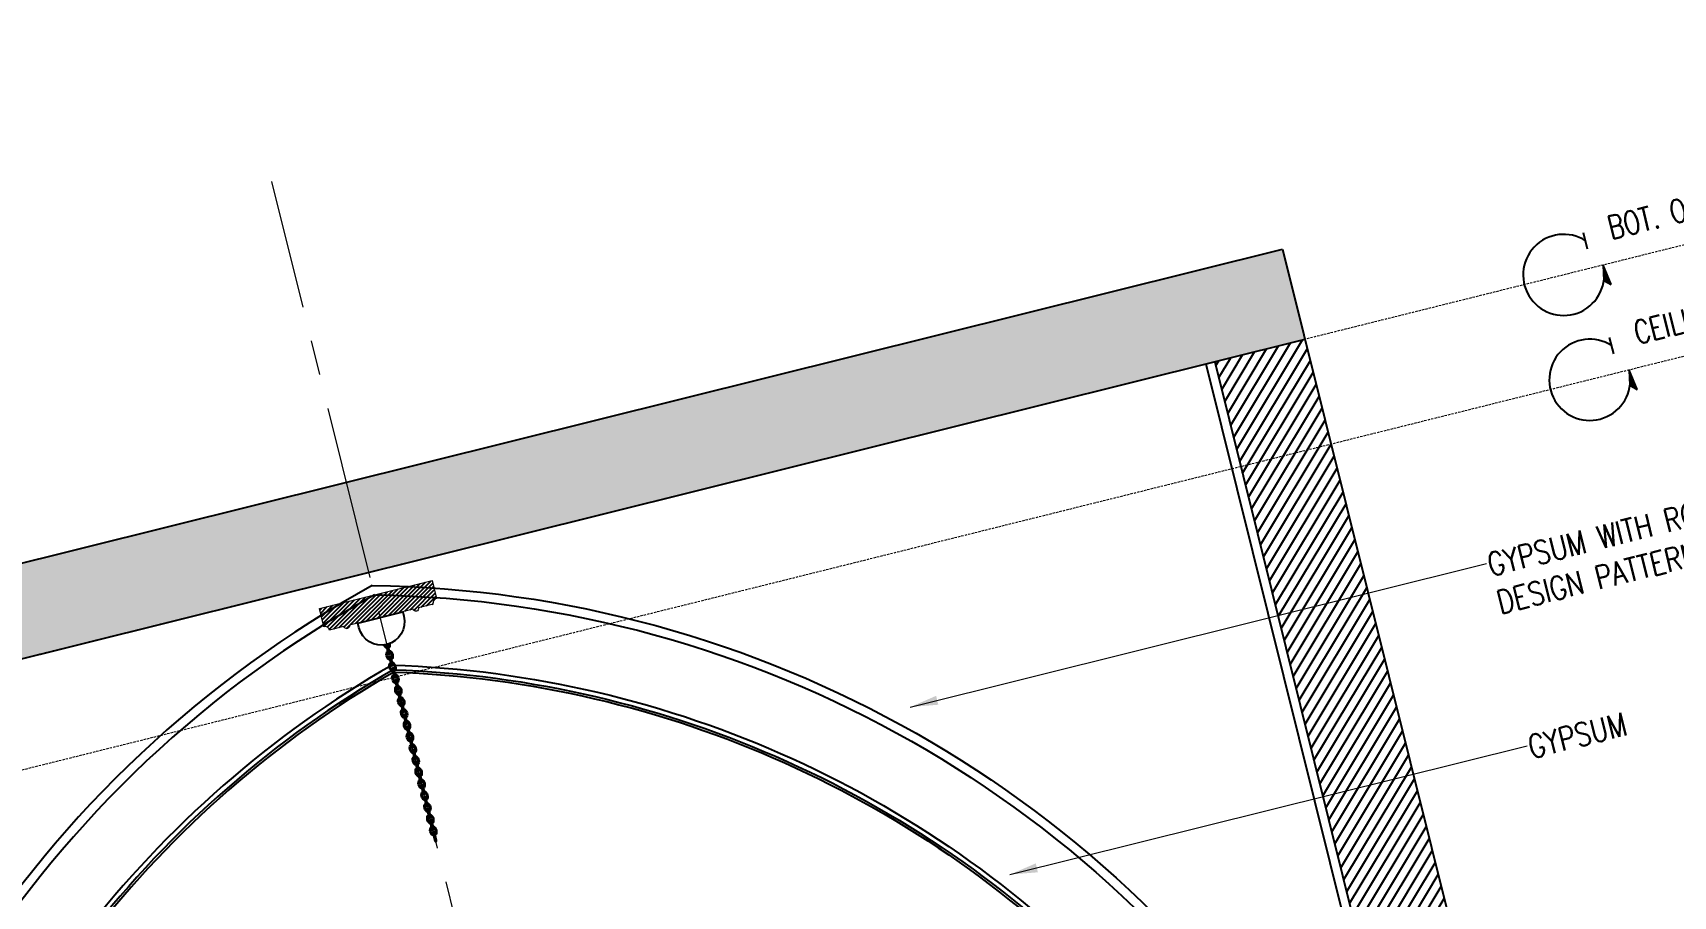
# Model space of a CAD drawing. Header units: inches. Extents: x -207898 to 3408902, y 497526 to 4632928.
# Drawn here: x 284987 to 288520, y 512486 to 514344 of the extents above; entities that cross this region are included whole.
import ezdxf

# ---------------------------------------------------------------- set-up
doc = ezdxf.new("R2010")
doc.units = ezdxf.units.IN
doc.header["$MEASUREMENT"] = 0
for name, pattern in [('CENTERX2', [4, 2.5, -0.5, 0.5, -0.5]), ('DASHED', [0.75, 0.5, -0.25]), ('HIDDEN', [0.375, 0.25, -0.125])]:
    doc.linetypes.add(name, pattern=pattern)
for name, color, linetype in [('A-Hidden', 8, 'HIDDEN'), ('A-Plaster', 1, 'Continuous'), ('gypsum', 31, 'Continuous'), ('Layer1', 1, 'Continuous'), ('Layer2', 2, 'Continuous'), ('Layer3', 7, 'Continuous'), ('Layer7', 8, 'Continuous')]:
    doc.layers.add(name, color=color, linetype=linetype)
doc.layers.add('DIM', color=252, linetype='Continuous', lineweight=35)
doc.layers.add('ID-NOTES', color=2, linetype='Continuous', lineweight=0)
doc.styles.add('grid_250', font='romans.shx', dxfattribs={"width": 0.75, "height": 0.75})
doc.styles.add('ID-ROMANS', font='romans.shx', dxfattribs={"width": 0.8})
doc.styles.add('ZZ-Dim All', font='romans.shx', dxfattribs={"width": 0.8})
doc.dimstyles.new('DIM 0200', dxfattribs={"dimscale": 200, "dimtxt": 1, "dimasz": 0.8, "dimexe": 0.5, "dimexo": 1, "dimgap": 0.4, "dimtad": 1, "dimdec": 0, "dimrnd": 10, "dimdsep": 46, "dimtxsty": 'ZZ-Dim All', "dimblk1": 'ARCHTICK', "dimblk2": 'ARCHTICK', "dimsah": 1, "dimcen": 1, "dimdle": 0.5, "dimclrd": 256, "dimclre": 256, "dimclrt": 256, "dimadec": 0, "dimazin": 2, "dimtfac": 1, "dimtdec": 0, "dimtix": 1, "dimtmove": 2, "dimatfit": 2, "dimfxl": 1, "dimfxlon": 1, "dimtolj": 1, "dimtzin": 0, "dimlwd": -1, "dimlwe": -1, "dimarcsym": 0})

# ---------------------------------------------------------------- blocks, each defined once
blk = doc.blocks.new('section a and b')
at = {"layer": 'Layer7', "ltscale": 300}
h = blk.add_hatch(dxfattribs=at)
h.set_pattern_fill('AR-CONC', color=256, scale=10, style=0)
h.set_pattern_definition([(50, (-62997.58, -11216.7), (71.726, -6.2752), [7.5, -82.5]), (355, (-62997.58, -11216.7), (-13.87513, 75.2192), [6, -66]), (100.4514, (-62991.6, -11217.22), (57.85094, 68.94395), [6.374, -70.1142]), (46.1842, (-62997.58, -11196.7), (106.7241, -16.5519), [11.25, -123.75]), (96.6356, (-62988.68, -11198.08), (93.4663, 97.4118), [9.561, -105.1713]), (351.1842, (-62997.58, -11196.7), (93.4662, 97.4119), [9, -99]), (21, (-62987.58, -11201.7), (59.6907, -40.2619), [7.5, -82.5]), (326, (-62987.58, -11201.7), (24.33153, 72.515), [6, -66]), (71.4514, (-62982.6, -11205.056), (84.02226, 32.25305), [6.374, -70.1142]), (37.5, (-62997.577, -11216.7), (1.215986, 33.289385), [0, -65.2, 0, -67, 0, -66.25]), (7.5, (-62997.577, -11216.7), (26.30695, 39.44117), [0, -38.2, 0, -63.7, 0, -25.25]), (327.5, (-63019.877, -11216.7), (53.38224, -2.25549), [0, -25, 0, -78, 0, -103.5]), (317.5, (-63029.877, -11216.7), (58.31862, 10.0105), [0, -32.5, 0, -51.8, 0, -73.5])])
h.paths.add_polyline_path([(-59047.8, -14854.4), (-59047.8, -14654.4), (-63202.4, -14654.4), (-63202.4, -14854.4)])
h.paths.add_polyline_path([(-63202.4, -19104.4), (-63202.4, -19304.4), (-59047.8, -19304.4), (-59047.8, -19104.4)])
at = {"layer": 'Layer7'}
h = blk.add_hatch(dxfattribs=at)
h.set_pattern_fill('ANSI31,_O', color=8, scale=150)
h.set_pattern_definition([(45, (0, 8657.743), (-13.258252, 13.258252), [])])
h.paths.add_polyline_path([(-59047.8, -14854.4), (-59247.8, -14854.4), (-59247.8, -19104.4), (-59047.8, -19104.4)])
h.paths.add_polyline_path([(-63002.4, -14854.4), (-63202.4, -14854.4), (-63202.4, -19104.4), (-63002.4, -19104.4)])
at = {"layer": 'Layer1', "ltscale": 5}
blk.add_lwpolyline([(-59267.8, -14854.4), (-59267.8, -19004.4)], dxfattribs=at)
at = {"layer": 'Layer3', "ltscale": 5}
for p, q in [((-63202.4, -14654.4), (-59047.8, -14654.4)), ((-59047.8, -14654.4), (-59047.8, -19304.4)), ((-63202.4, -14854.4), (-59047.8, -14854.4)), ((-59247.8, -14854.4), (-59247.8, -19104.4))]:
    blk.add_line(p, q, dxfattribs=at)
blk = doc.blocks.new('chain')
at = {"color": 40}
for points in [[(32408.6, -8911.1), (32408.7, -8894.1, 1), (32404.7, -8894.1), (32404.6, -8911.1, 1), (32408.6, -8911.1, 0.447031)], [(32408.6, -8911.1), (32408.7, -8894.1, 1), (32404.7, -8894.1), (32404.6, -8911.1, 1), (32408.6, -8911.1, 0.447031)], [(32408.6, -8937.2), (32408.6, -8920.2, 1), (32404.6, -8920.2), (32404.6, -8937.2, 1), (32408.6, -8937.2, 0.447031)], [(32408.6, -8937.2), (32408.6, -8920.2, 1), (32404.6, -8920.2), (32404.6, -8937.2, 1), (32408.6, -8937.2, 0.447031)], [(32408.6, -8963.2), (32408.6, -8946.2, 1), (32404.6, -8946.2), (32404.6, -8963.2, 1), (32408.6, -8963.2, 0.447031)], [(32408.6, -8963.2), (32408.6, -8946.2, 1), (32404.6, -8946.2), (32404.6, -8963.2, 1), (32408.6, -8963.2, 0.447031)], [(32408.6, -8989.3), (32408.6, -8972.2, 1), (32404.6, -8972.2), (32404.6, -8989.3, 1), (32408.6, -8989.3, 0.447031)], [(32408.6, -8989.3), (32408.6, -8972.2, 1), (32404.6, -8972.2), (32404.6, -8989.3, 1), (32408.6, -8989.3, 0.447031)], [(32408.6, -9015.3), (32408.6, -8998.3, 1), (32404.6, -8998.3), (32404.6, -9015.3, 1), (32408.6, -9015.3, 0.447031)], [(32408.6, -9015.3), (32408.6, -8998.3, 1), (32404.6, -8998.3), (32404.6, -9015.3, 1), (32408.6, -9015.3, 0.447031)], [(32408.6, -9041.3), (32408.6, -9024.3, 1), (32404.6, -9024.3), (32404.6, -9041.3, 1), (32408.6, -9041.3, 0.447031)], [(32408.6, -9041.3), (32408.6, -9024.3, 1), (32404.6, -9024.3), (32404.6, -9041.3, 1), (32408.6, -9041.3, 0.447031)], [(32408.6, -9067.4), (32408.6, -9050.4, 1), (32404.6, -9050.4), (32404.6, -9067.4, 1), (32408.6, -9067.4, 0.447031)], [(32408.6, -9067.4), (32408.6, -9050.4, 1), (32404.6, -9050.4), (32404.6, -9067.4, 1), (32408.6, -9067.4, 0.447031)], [(32408.6, -9093.4), (32408.6, -9076.4, 1), (32404.6, -9076.4), (32404.6, -9093.4, 1), (32408.6, -9093.4, 0.447031)], [(32408.6, -9093.4), (32408.6, -9076.4, 1), (32404.6, -9076.4), (32404.6, -9093.4, 1), (32408.6, -9093.4, 0.447031)], [(32408.6, -9119.5), (32408.6, -9102.4, 1), (32404.6, -9102.4), (32404.6, -9119.5, 1), (32408.6, -9119.5, 0.447031)], [(32408.6, -9119.5), (32408.6, -9102.4, 1), (32404.6, -9102.4), (32404.6, -9119.5, 1), (32408.6, -9119.5, 0.447031)], [(32408.6, -9145.5), (32408.6, -9128.5, 1), (32404.6, -9128.5), (32404.6, -9145.5, 1), (32408.6, -9145.5, 0.447031)], [(32408.6, -9145.5), (32408.6, -9128.5, 1), (32404.6, -9128.5), (32404.6, -9145.5, 1), (32408.6, -9145.5, 0.447031)], [(32408.6, -9171.5), (32408.6, -9154.5, 1), (32404.6, -9154.5), (32404.6, -9171.5, 1), (32408.6, -9171.5, 0.447031)], [(32408.6, -9171.5), (32408.6, -9154.5, 1), (32404.6, -9154.5), (32404.6, -9171.5, 1), (32408.6, -9171.5, 0.447031)], [(32408.6, -9197.6), (32408.6, -9180.6, 1), (32404.6, -9180.5), (32404.6, -9197.6, 1), (32408.6, -9197.6, 0.447031)], [(32408.6, -9197.6), (32408.6, -9180.6, 1), (32404.6, -9180.5), (32404.6, -9197.6, 1), (32408.6, -9197.6, 0.447031)]]:
    blk.add_lwpolyline(points, format="xyb", dxfattribs=at)
at = {"color": 40, "extrusion": (0, 0, -1)}
for centre, major_axis, ratio, start_param, end_param in [((32406.7, -8889.6), (0, 10.5), 0.652824, 3.437395, 5.831525), ((32406.7, -8889.6), (0, 6.51), 0.633551, 3.647898, 5.471151), ((32406.7, -8889.6), (0, 10.5), 0.652824, 0.453442, 2.845791), ((32406.7, -8889.6), (0, 6.51), 0.633551, 0.817097, 2.635287), ((32406.6, -8915.7), (0, 10.5), 0.652824, 3.437395, 5.987383), ((32406.6, -8941.7), (0, 10.5), 0.652824, 3.437395, 5.987383), ((32406.6, -8915.7), (0, 6.51), 0.633551, 3.647898, 5.77688), ((32406.6, -8941.7), (0, 6.51), 0.633551, 3.647898, 5.77688), ((32406.6, -8915.7), (0, 10.5), 0.652824, 0.295802, 2.845791), ((32406.6, -8915.7), (0, 6.51), 0.633551, 0.506306, 2.635287), ((32406.6, -8941.7), (0, 10.5), 0.652824, 0.295802, 2.845791), ((32406.6, -8941.7), (0, 6.51), 0.633551, 0.506306, 2.635287), ((32406.6, -8967.7), (0, 10.5), 0.652824, 3.437395, 5.987383), ((32406.6, -8967.7), (0, 6.51), 0.633551, 3.647898, 5.77688), ((32406.6, -8967.7), (0, 10.5), 0.652824, 0.295802, 2.845791), ((32406.6, -8967.7), (0, 6.51), 0.633551, 0.506306, 2.635287), ((32406.6, -8993.8), (0, 10.5), 0.652824, 3.437395, 5.987383), ((32406.6, -8993.8), (0, 6.51), 0.633551, 3.647898, 5.77688), ((32406.6, -8993.8), (0, 10.5), 0.652824, 0.295802, 2.845791), ((32406.6, -8993.8), (0, 6.51), 0.633551, 0.506306, 2.635287), ((32406.6, -9019.8), (0, 10.5), 0.652824, 3.437395, 5.987383), ((32406.6, -9045.8), (0, 10.5), 0.652824, 3.437395, 5.987383), ((32406.6, -9019.8), (0, 6.51), 0.633551, 3.647898, 5.77688), ((32406.6, -9045.8), (0, 6.51), 0.633551, 3.647898, 5.77688), ((32406.6, -9019.8), (0, 10.5), 0.652824, 0.295802, 2.845791), ((32406.6, -9019.8), (0, 6.51), 0.633551, 0.506306, 2.635287), ((32406.6, -9045.8), (0, 10.5), 0.652824, 0.295802, 2.845791), ((32406.6, -9045.8), (0, 6.51), 0.633551, 0.506306, 2.635287), ((32406.6, -9071.9), (0, 10.5), 0.652824, 3.437395, 5.987383), ((32406.6, -9071.9), (0, 6.51), 0.633551, 3.647898, 5.77688), ((32406.6, -9071.9), (0, 10.5), 0.652824, 0.295802, 2.845791), ((32406.6, -9071.9), (0, 6.51), 0.633551, 0.506306, 2.635287), ((32406.6, -9097.9), (0, 10.5), 0.652824, 3.437395, 5.987383), ((32406.6, -9124), (0, 10.5), 0.652824, 3.437395, 5.987383), ((32406.6, -9097.9), (0, 6.51), 0.633551, 3.647898, 5.77688), ((32406.6, -9097.9), (0, 10.5), 0.652824, 0.295802, 2.845791), ((32406.6, -9097.9), (0, 6.51), 0.633551, 0.506306, 2.635287), ((32406.6, -9124), (0, 10.5), 0.652824, 0.295802, 2.845791), ((32406.6, -9150), (0, 10.5), 0.652824, 3.437395, 5.987383), ((32406.6, -9150), (0, 6.51), 0.633551, 3.647898, 5.77688), ((32406.6, -9124), (0, 6.51), 0.633551, 3.647898, 5.77688), ((32406.6, -9124), (0, 6.51), 0.633551, 0.506306, 2.635287), ((32406.6, -9150), (0, 10.5), 0.652824, 0.295802, 2.845791), ((32406.6, -9150), (0, 6.51), 0.633551, 0.506306, 2.635287), ((32406.6, -9176), (0, 10.5), 0.652824, 3.437395, 5.987383), ((32406.6, -9176), (0, 6.51), 0.633551, 3.647898, 5.77688), ((32406.6, -9176), (0, 10.5), 0.652824, 0.295802, 2.845791), ((32406.6, -9176), (0, 6.51), 0.633551, 0.506306, 2.635287)]:
    blk.add_ellipse(centre, major_axis=major_axis, ratio=ratio, start_param=start_param, end_param=end_param, dxfattribs=at)
blk = doc.blocks.new('chain 2')
at = {"color": 40, "elevation": 0}
for points in [[(32655.3, -3971.1), (32655.3, -3954, 1), (32651.3, -3954), (32651.3, -3971.1, 1), (32655.3, -3971.1, 0.447031)], [(32655.3, -3971.1), (32655.3, -3954, 1), (32651.3, -3954), (32651.3, -3971.1, 1), (32655.3, -3971.1, 0.447031)], [(32655.3, -3997.1), (32655.3, -3980.1, 1), (32651.3, -3980.1), (32651.3, -3997.1, 1), (32655.3, -3997.1, 0.447031)], [(32655.3, -3997.1), (32655.3, -3980.1, 1), (32651.3, -3980.1), (32651.3, -3997.1, 1), (32655.3, -3997.1, 0.447031)], [(32655.3, -4023.1), (32655.3, -4006.1, 1), (32651.3, -4006.1), (32651.3, -4023.1, 1), (32655.3, -4023.1, 0.447031)], [(32655.3, -4023.1), (32655.3, -4006.1, 1), (32651.3, -4006.1), (32651.3, -4023.1, 1), (32655.3, -4023.1, 0.447031)], [(32655.2, -4049.2), (32655.3, -4032.2, 1), (32651.3, -4032.2), (32651.2, -4049.2, 1), (32655.2, -4049.2, 0.447031)], [(32655.2, -4049.2), (32655.3, -4032.2, 1), (32651.3, -4032.2), (32651.2, -4049.2, 1), (32655.2, -4049.2, 0.447031)], [(32655.2, -4075.2), (32655.2, -4058.2, 1), (32651.2, -4058.2), (32651.2, -4075.2, 1), (32655.2, -4075.2, 0.447031)], [(32655.2, -4075.2), (32655.2, -4058.2, 1), (32651.2, -4058.2), (32651.2, -4075.2, 1), (32655.2, -4075.2, 0.447031)]]:
    blk.add_lwpolyline(points, format="xyb", dxfattribs=at)
at = {"color": 40, "extrusion": (0, 0, -1)}
for centre, major_axis, ratio, start_param, end_param in [((32653.3, -3949.5, 0), (0, 10.5), 0.652824, 3.437395, 4.549606), ((32653.3, -3949.5, 0), (0, 6.51), 0.633551, 3.647898, 4.398038), ((32653.3, -3949.5, 0), (0, 10.5), 0.652824, 1.735013, 2.845791), ((32653.3, -3949.5, 0), (0, 6.51), 0.633551, 1.886533, 2.635287), ((32653.3, -3975.6, 0), (0, 10.5), 0.652824, 3.437395, 5.987383), ((32653.3, -4001.6, 0), (0, 10.5), 0.652824, 3.437395, 5.987383), ((32653.3, -3975.6, 0), (0, 6.51), 0.633551, 3.647898, 5.77688), ((32653.3, -3975.6, 0), (0, 10.5), 0.652824, 0.295802, 2.845791), ((32653.3, -3975.6, 0), (0, 6.51), 0.633551, 0.506306, 2.635287), ((32653.3, -4001.6, 0), (0, 10.5), 0.652824, 0.295802, 2.845791), ((32653.3, -4027.6, 0), (0, 10.5), 0.652824, 3.437395, 5.987383), ((32653.3, -4001.6, 0), (0, 6.51), 0.633551, 3.647898, 5.77688), ((32653.3, -4027.6, 0), (0, 6.51), 0.633551, 3.647898, 5.77688), ((32653.3, -4001.6, 0), (0, 6.51), 0.633551, 0.506306, 2.635287), ((32653.3, -4027.6, 0), (0, 10.5), 0.652824, 0.295802, 2.845791), ((32653.3, -4027.6, 0), (0, 6.51), 0.633551, 0.506306, 2.635287), ((32653.2, -4053.7, 0), (0, 10.5), 0.652824, 3.437395, 5.987383), ((32653.2, -4053.7, 0), (0, 6.51), 0.633551, 3.647898, 5.77688), ((32653.2, -4053.7, 0), (0, 10.5), 0.652824, 0.295802, 2.845791), ((32653.2, -4053.7, 0), (0, 6.51), 0.633551, 0.506306, 2.635287)]:
    blk.add_ellipse(centre, major_axis=major_axis, ratio=ratio, start_param=start_param, end_param=end_param, dxfattribs=at)
at = {"color": 1}
blk.add_blockref('chain', (246.7, 4810.8, 0), dxfattribs=at)
blk = doc.blocks.new('arrow01')
at = {"layer": 'Layer1'}
blk.add_hatch(color=256, dxfattribs=at).paths.add_polyline_path([(7, -44.7), (0, 0), (-6.2, -32.4)])
at = {"layer": 'Layer1', "elevation": 375.8}
blk.add_lwpolyline([(7, -44.7), (0, 0), (-6.2, -32.4)], close=True, dxfattribs=at)
at = {"layer": 'Layer7'}
blk.add_line((-24, 41.5), (-24, 77.7), dxfattribs=at)
blk.add_arc((-87.3, 0), 87.3, 43.49, 0, dxfattribs=at)
blk = doc.blocks.new('_ARCHTICK')
at = {"color": 0, "linetype": 'ByBlock', "const_width": 0.15}
blk.add_lwpolyline([(-0.5, -0.5), (0.5, 0.5)], dxfattribs=at)

msp = doc.modelspace()

# ---------------------------------------------------------------- hatches: boundary and pattern name
at = {"layer": 'Layer1'}
h = msp.add_hatch(dxfattribs=at)
h.set_pattern_fill('ANSI31', color=256, scale=50, style=0)
h.set_pattern_definition([(45, (-82098.8064, 4303.269), (-4.41941738, 4.41941738), [])])
h.paths.add_polyline_path([(285847.1, 513164.5, 0.000273), (285845, 513164.6), (285605.7, 513105.1, 0.000176), (285604.5, 513104.3), (285614.1, 513065.9, -0.414214), (285626.1, 513058.7), (285657.4, 513066.5, 1), (285669.1, 513069.4), (285806.4, 513103.6, 1), (285818.1, 513106.5), (285849.4, 513114.2, -0.414214), (285856.7, 513126.3)])

# ---------------------------------------------------------------- linework, layer by layer
at = {"color": 40, "elevation": 0}
msp.add_lwpolyline([(285686.9, 513073.8), (285784, 513098), (285786.4, 513088.3, -1), (285689.4, 513064.1)], format="xyb", close=True, dxfattribs=at)
at = {"layer": 'A-Hidden', "linetype": 'DASHED', "lineweight": 0, "ltscale": 10}
for p, q in [((290378.1, 514344, 0), (282958.2, 512497.9, 0)), ((290434.3, 514118.2, 0), (283014.3, 512272.1, 0))]:
    msp.add_line(p, q, dxfattribs=at)
at = {"layer": 'A-Plaster', "elevation": 0}
for points in [[(285718.4, 513154.4, 0.257124), (284457, 511170.5, 0.255845)], [(285723.4, 513134.3, 0.255845), (284477.4, 511175.6, 0.946277)], [(285718.4, 513154.4, -0.257124), (287762.4, 511992.9, -0.255845)], [(285723.4, 513134.3, -0.255845), (287742, 511987.8, -0.946277)]]:
    msp.add_lwpolyline(points, format="xyb", dxfattribs=at)
at = {"layer": 'gypsum', "elevation": 0}
for points in [[(285761, 512983.4, 0.198952), (284700.9, 511609.4)], [(285763.5, 512973.3, 0.196662), (284715.1, 511623.2)], [(285764.7, 512968.3, 0.195507), (284722.3, 511630.2)], [(285761, 512983.4, -0.198952), (287341.2, 512266.3)], [(285763.5, 512973.3, -0.196662), (287322.2, 512271.9)], [(285764.7, 512968.3, -0.195507), (287312.7, 512274.7)]]:
    msp.add_lwpolyline(points, format="xyb", dxfattribs=at)
at = {"layer": 'Layer2', "lineweight": 0, "ltscale": 30, "elevation": 0}
msp.add_lwpolyline([(285849.4, 513114.2), (285818.1, 513106.5, -1), (285806.4, 513103.6), (285669.1, 513069.4, -1), (285657.4, 513066.5), (285626.1, 513058.7, 0.414214), (285614.1, 513065.9), (285614, 513066), (285604.4, 513104.7), (285847, 513165.1), (285856.7, 513126.3, 0.414214)], format="xyb", close=True, dxfattribs=at)
at = {"layer": 'Layer7', "linetype": 'CENTERX2', "lineweight": 0, "ltscale": 150, "elevation": 0}
msp.add_lwpolyline([(286873, 508513.6), (285502.1, 514024)], dxfattribs=at)

# ---------------------------------------------------------------- block references
at = {"color": 1, "rotation": 13.97142328298569}
msp.add_blockref('chain 2', (253108.5, 508978.7, 0), dxfattribs=at)
at = {"layer": 'DIM', "rotation": 13.97142328298569}
msp.add_blockref('section a and b', (341441.7, 542355.8, 0), dxfattribs=at)
at = {"layer": 'Layer3', "rotation": 13.97142328298568}
for p in [(288368.9, 513844.1, 0), (288425.1, 513618.3, 0)]:
    msp.add_blockref('arrow01', p, dxfattribs=at)

# ---------------------------------------------------------------- texts
at = {"layer": 'ID-NOTES', "char_height": 50, "width": 1075.058, "attachment_point": 1, "rotation": 13.9714, "style": 'ID-ROMANS'}
for s, insert in [('GYPSUM WITH ROPE \\PDESIGN PATTERN ', (288115.4, 513222.2, 0)), ('GYPSUM', (288202.8, 512830, 0))]:
    msp.add_mtext(s, dxfattribs=dict(at, insert=insert))
at = {"layer": 'Layer3', "style": 'grid_250', "width": 0.75}
for s, p in [('BOT. OF SLAB ', (288386.8, 513899, 0)), ('CEILING LINE', (288442.9, 513673.2, 0))]:
    msp.add_text(s, height=50, rotation=13.9714, dxfattribs=at).set_placement(p)

# ---------------------------------------------------------------- leaders
at = {"layer": 'ID-NOTES'}
for points in [[(286876.8, 512893, 0), (288117.9, 513201.8, 0)], [(287091.3, 512532.4, 0), (288205.4, 512809.6, 0)]]:
    msp.add_leader(points, dimstyle='DIM 0200', override={"dimasz": 0.3, "dimtad": 0, "dimclrd": 8}, dxfattribs=at)

doc.saveas('drawing.dxf')
